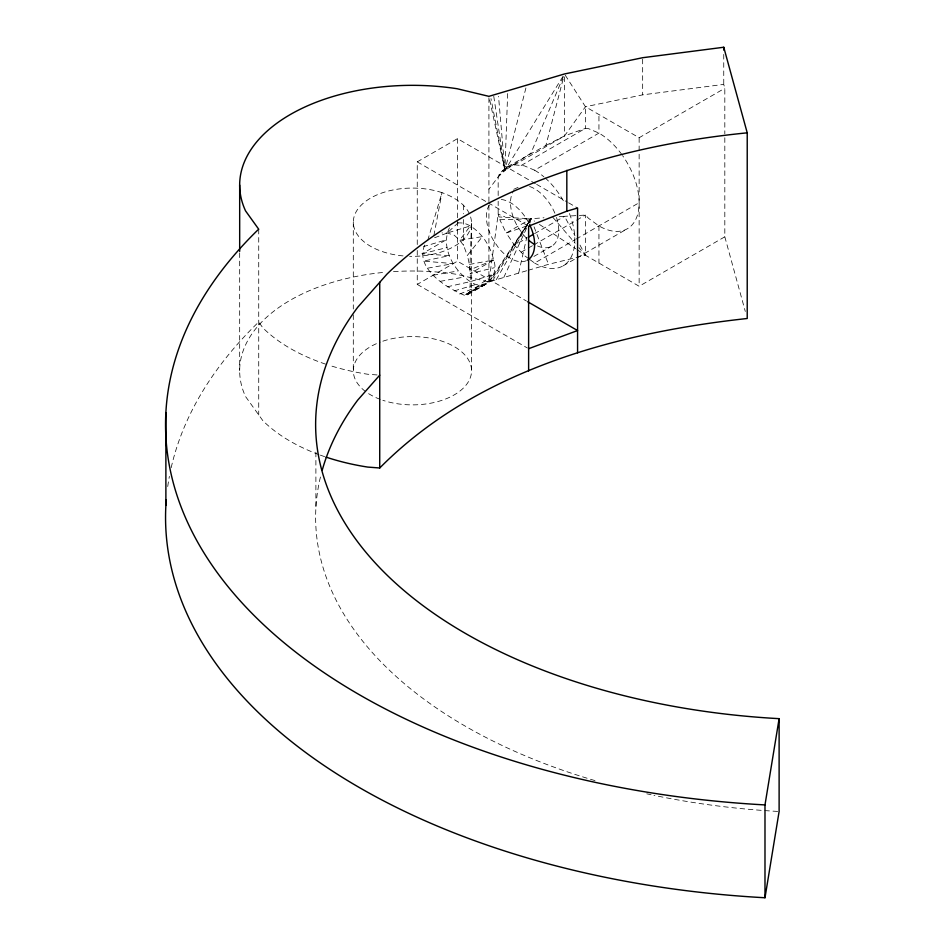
<?xml version="1.0" encoding="UTF-8"?>
<svg xmlns="http://www.w3.org/2000/svg" width="945" height="945" viewBox="0 0 945 945"><rect width="100%" height="100%" fill="white"/><g stroke="black" fill="none" stroke-linecap="round" stroke-linejoin="round"><path stroke-width="0.71" stroke-dasharray="4.72 3.54" d="M507.642 93.555L504.902 170.395L498.169 176.987L488.919 189.165M449.43 227.792C440.276 247.259 453.789 270.648 470.315 281.622C485.033 292.607 499.551 274.676 493.609 260.017A34.114 19.691 60 0 0 482.375 236.616C475.937 229.233 466.31 220.516 455.75 223.457M393.522 271.605A172.746 99.733 0 0 1 457.144 274.404L488.919 282L498.169 214.196L498.169 201.309M433.885 235.553L441.988 192.65C455.372 197.434 470.409 206.53 471.555 222.205L471.555 370.735A59.122 34.138 0 0 1 382.867 400.302M467.279 294.911L469.523 292.277L487.372 283.311L467.279 294.911L464.349 295.253C446.394 287.764 414.016 268.167 424.978 244.448M518.675 273.105L526.755 237.349M529.98 223.055L530.948 218.767L543.977 217.763M525.916 87.944L504.902 170.395L499.066 174.979M498.169 195.591L498.169 176.987L499.81 173.337L506.201 167.407L545.879 145.483L563.74 76.769M427.742 240.302L441.988 192.65A59.122 34.138 0 0 0 356.56 211.042A59.122 34.138 0 0 0 404.011 255.989M563.338 76.651L530.948 153.125L504.902 170.395L489.226 97.76M503.756 277.487L526.625 228.111M529.094 222.772L530.948 218.767L534.587 221.201M496.29 279.685L530.948 218.767L498.984 216.96M562.925 76.474L504.902 170.395L490.987 98.623M492.546 280.783L530.948 218.767L499.81 219.748L498.169 214.196L504.902 216.818M488.919 205.384L488.919 282L490.431 281.409L530.948 218.767L531.976 221.449M488.919 282L530.948 218.767L506.201 233.049L499.81 219.748M506.201 167.407L514.529 164.843L564.519 135.915L585.451 106.738L642.659 94.854L723.752 84.388L724.815 88.263L724.815 133.859M447.174 286.831L470.315 281.622L493.609 274.428L469.523 292.277C470.823 280.063 470.811 267.364 467.279 255.528L482.375 236.616L459.648 240.231L454.238 235.21L447.174 233.025L441.988 232.919M458.254 222.689L447.174 233.025L470.315 225.926L459.648 240.231L463.629 245.416L467.279 255.528M526.696 226.009L506.201 233.049L514.529 245.239L527.026 237.998M534.527 233.663L564.519 216.31L585.451 215.082L588.534 218.33L598.941 225.926A56.854 32.827 60 0 0 637.178 215.921A56.854 32.827 60 0 0 622.566 155.594M417.253 244.542L417.253 161.867L457.451 138.655L535.402 183.661M502.291 171.033L515.013 163.698M521.144 165.493L585.451 128.366L588.534 128.662L598.941 133.091A56.854 32.827 60 0 1 621.704 154.389M514.529 164.843L524.227 165.8L534.622 170.218L598.941 133.091L598.941 114.522M513.761 189.295L521.144 186M427.742 268.156L453.257 263.62L423.49 261.103L449.43 255.634L422.049 253.792L446.194 239.853L423.608 246.527M565.252 75.187L585.451 106.738L639.139 137.734L724.815 88.263M417.253 250.449L417.253 284.41L457.451 261.198L526.459 301.042M469.523 264.423L493.609 260.017L470.09 273.589L494.436 267.695M521.144 252.209L532.496 245.665M533.748 244.932L575.363 220.906M576.627 220.173L585.451 215.082L585.451 255.268L639.139 286.264L724.815 236.805L724.815 135.324M491.199 279.755L464.349 295.253L487.372 283.311L468.106 293.942M533.913 256.438L551.679 246.184M530.003 259.686L534.622 263.053L574.985 239.758M576.084 239.12L639.139 202.714M563.055 265.876L627.362 228.737M545.879 145.483L564.519 135.915L585.451 128.366L585.451 106.738M493.609 260.017L469.854 269.88L471.555 222.205A59.122 34.138 0 0 1 409.634 256.308M459.648 294.037L482.375 284.858M434.617 237.738L447.02 233.12M454.238 290.906L476.552 284.28M490.431 281.409L526.814 270.707M528.172 270.305L548.502 264.328L585.451 255.268L578.482 242.286M422.049 253.792L447.02 247.531M440.24 281.326L464.066 277.074M433.164 275.219L458.254 270.931M559.251 216.665L564.519 216.31L574.985 235.789M377.055 374.952L367.711 374.244A172.746 99.733 0 0 1 328.647 365.136M536.677 184.405L567.343 202.112M568.63 202.844L577.572 208.018M417.253 161.867L486.852 202.053M488.116 202.785L527.357 225.43M417.253 284.41L527.357 347.973M539.43 224.437L575.765 248.783M576.982 249.586L585.451 255.268L578.895 247.637M528.846 258.835L524.227 255.469L514.529 245.239M552.66 217.09L575.151 243.267M534.043 226.8L548.502 264.328M724.815 236.805L745.298 311.448M493.762 96.284L504.902 170.395L498.535 96.343M564.472 76.911L564.519 135.915M723.752 54.397L723.752 84.388M642.659 59.145L642.659 94.854M639.139 137.734L639.139 286.264M598.941 225.926L598.941 263.053M488.919 97.807L488.919 203.907M463.629 205.148L463.629 213.771M463.629 219.523L463.629 245.416M457.451 138.655L457.451 261.198M353.3 222.205L353.3 308.98M353.3 314.862L353.3 370.735M315.89 452.135L315.89 508.138M258.729 229.245L258.729 414.902M239.676 252.858L239.676 370.735M777.664 811.412A511.635 295.383 0 0 1 653.952 795.336M651.081 794.733A511.635 295.383 0 0 1 646.782 793.812M594.996 780.605A511.635 295.383 0 0 1 321.182 474.024M167.726 486.533A661.713 382.028 0 0 1 169.379 476.386M171.175 467.716A661.713 382.028 0 0 1 257.701 322.942L258.729 322.068L262.816 327.773A172.746 99.733 0 0 0 326.049 364.286M324.619 456.636A172.746 99.733 0 0 1 320.355 455.136M318.949 454.616A172.746 99.733 0 0 1 262.816 420.608L245.558 396.557A172.746 99.733 0 0 1 384.804 272.29M382.867 341.18A59.122 34.138 0 0 1 471.555 370.735M380.244 399.369A59.122 34.138 0 0 1 366.731 392.399M365.526 391.525A59.122 34.138 0 0 1 380.244 342.114M526.412 260.678A34.114 19.691 60 0 1 498.452 247.72L493.455 240.408A34.114 19.691 60 0 1 489.616 204.581M501.275 199.501A34.114 19.691 60 0 1 528.987 223.327M569.445 213.535A56.854 32.827 60 0 1 534.622 263.053M534.622 170.218A56.854 32.827 60 0 1 543.907 176.833M545.029 177.814A56.854 32.827 60 0 1 564.496 202.809M556.487 217.48A34.114 19.691 60 0 1 535.886 245.18M526.389 238.057A34.114 19.691 60 0 1 522.573 233.793L517.577 226.481A34.114 19.691 60 0 1 513.737 190.654M529.602 186.496A34.114 19.691 60 0 1 555.518 214.775"/><path stroke-width="1.42" d="M166.273 499.61A661.713 382.028 0 0 0 764.989 897.75L764.989 804.916L779.117 718.661A511.635 295.383 0 0 1 357.718 307.267L386.883 274.215A511.635 295.383 0 0 1 513.678 191.173C587.672 158.89 667.064 140.77 747.223 132.832L747.223 318.5C615.148 332.864 475.784 370.995 379.725 467.988L367.711 467.078A172.746 99.733 0 0 1 326.049 457.12M764.989 897.75L779.117 811.483L779.117 718.661M379.725 375.165L357.718 400.101A511.635 295.383 0 0 0 322.316 469.854M528.279 237.278L533.275 234.384M577.572 352.828L577.572 208.018L566.823 211.172L528.621 226.162L528.621 370.983M528.621 348.705L577.572 330.549L527.735 301.774M747.223 132.832L723.752 47.25L642.659 57.716L564.472 73.97L488.919 96.343L457.144 88.736A172.746 99.733 0 0 0 245.558 210.889L258.729 229.245L257.701 230.107A661.713 382.028 0 0 0 764.989 804.916M723.752 47.25L723.752 50.109M566.823 170.324L566.823 211.172M379.725 282.331L379.725 467.988M239.676 185.078L239.676 251.382M165.883 412.575L165.883 505.41M529.649 224.662A34.114 19.691 60 0 1 527.558 260.099M534.622 244.495A34.114 19.691 60 0 1 528.385 239.935"/></g></svg>
